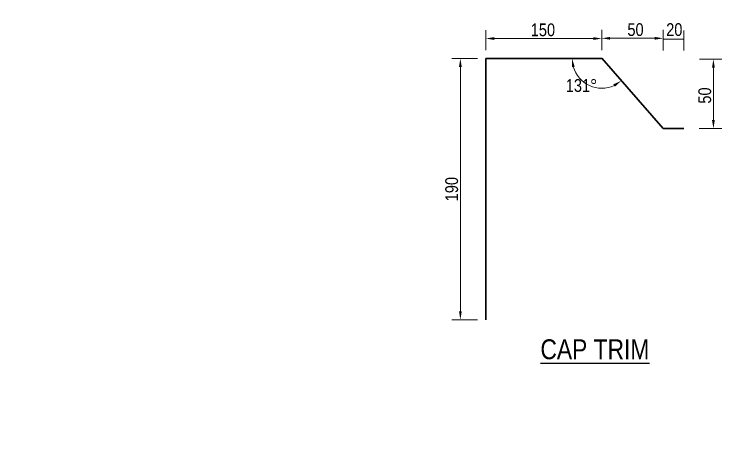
# Model space of a CAD drawing. Header units: millimetres. Extents: x 0 to 2669304, y -3314102 to 0.
# Drawn here: x 2423105.8 to 2423189.9, y -3103857.5 to -3103805.7 of the extents above; entities that cross this region are included whole.
import ezdxf
from ezdxf import colors
from ezdxf.entities.mleader import LeaderData, LeaderLine
from ezdxf.math import Vec2, Vec3

# ---------------------------------------------------------------- set-up
doc = ezdxf.new("R2010")
doc.units = ezdxf.units.MM
doc.header["$LTSCALE"] = 0.4
doc.header["$MEASUREMENT"] = 0
doc.header["$PDMODE"] = 34
for name, color, linetype, lineweight in [('1NSDIM0', 7, 'Continuous', 9), ('Layer6', 140, 'Continuous', 30), ('Text Small', 7, 'Continuous', 0)]:
    doc.layers.add(name, color=color, linetype=linetype, lineweight=lineweight)
doc.layers.add('TAXT', color=7, linetype='Continuous')
doc.styles.get("Standard").update_dxf_attribs({"font": 'ARIALN.TTF'})
doc.styles.add('style2', font='ARIALN.TTF')
doc.dimstyles.new('shahid', dxfattribs={"dimtxt": 37.0005, "dimasz": 20, "dimexe": 8, "dimexo": 10, "dimgap": 5, "dimtad": 3, "dimdec": 0, "dimrnd": 1, "dimzin": 0, "dimdsep": 46, "dimtxsty": 'style2', "dimcen": 0.09, "dimclrt": 1, "dimadec": 0, "dimazin": 0, "dimtfac": 1, "dimtdec": 0, "dimtix": 1, "dimtmove": 1, "dimatfit": 3, "dimfxl": 0, "dimtolj": 1, "dimtzin": 0, "dimlwd": 5, "dimlwe": 5, "dimarcsym": 0})

# ---------------------------------------------------------------- blocks, each defined once
blk = doc.blocks.new('*D918')
at = {"layer": '1NSDIM0', "color": 0, "lineweight": 5}
for p, q in [((2423161.339, -3103809.859), (2423161.339, -3103807.504)), ((2423174.981, -3103809.859), (2423174.981, -3103807.504)), ((2423173.981, -3103808.504), (2423162.339, -3103808.504))]:
    blk.add_line(p, q, dxfattribs=at)
at = {"layer": '1NSDIM0', "color": 0}
for points in [[(2423162.339, -3103808.338), (2423162.339, -3103808.671), (2423161.339, -3103808.504)], [(2423173.981, -3103808.338), (2423173.981, -3103808.671), (2423174.981, -3103808.504)]]:
    blk.add_solid(points, dxfattribs=at)
at = {"layer": 'Defpoints', "color": 0}
for p in [(2423161.339, -3103808.504), (2423161.339, -3103810.859), (2423174.981, -3103810.859)]:
    blk.add_point(p, dxfattribs=at)
at = {"layer": '1NSDIM0', "color": 1, "insert": (2423168.06, -3103807.489), "char_height": 1.5, "attachment_point": 5, "style": 'style2'}
blk.add_mtext('\\A1;150', dxfattribs=at)
blk = doc.blocks.new('*D919')
at = {"layer": '1NSDIM0', "color": 0, "lineweight": 5}
for p, q in [((2423160.339, -3103810.859), (2423157.339, -3103810.859)), ((2423158.339, -3103811.859), (2423158.339, -3103840.609)), ((2423160.339, -3103841.609), (2423157.339, -3103841.609))]:
    blk.add_line(p, q, dxfattribs=at)
at = {"layer": '1NSDIM0', "color": 0}
for points in [[(2423158.173, -3103811.859), (2423158.506, -3103811.859), (2423158.339, -3103810.859)], [(2423158.173, -3103840.609), (2423158.506, -3103840.609), (2423158.339, -3103841.609)]]:
    blk.add_solid(points, dxfattribs=at)
at = {"layer": 'Defpoints', "color": 0}
for p in [(2423161.339, -3103810.859), (2423158.339, -3103841.609), (2423161.339, -3103841.609)]:
    blk.add_point(p, dxfattribs=at)
at = {"layer": '1NSDIM0', "color": 1, "insert": (2423157.323, -3103826.234), "char_height": 1.5, "attachment_point": 5, "rotation": 90, "style": 'style2'}
blk.add_mtext('\\A1;190', dxfattribs=at)
blk = doc.blocks.new('*D920')
at = {"layer": '1NSDIM0', "color": 0, "lineweight": 5}
blk.add_arc((2423174.989, -3103810.859), 3.492, 196.4621, 294.69294, dxfattribs=at)
at = {"layer": '1NSDIM0', "color": 0}
for points in [[(2423171.475, -3103811.872), (2423171.805, -3103811.825), (2423171.497, -3103810.859)], [(2423176.357, -3103813.892), (2423176.539, -3103814.172), (2423177.287, -3103813.488)]]:
    blk.add_solid(points, dxfattribs=at)
at = {"layer": 'Defpoints', "color": 0}
for p in [(2423170.434, -3103810.859), (2423174.981, -3103810.85), (2423174.981, -3103810.859), (2423177.393, -3103813.609), (2423174.833, -3103814.348)]:
    blk.add_point(p, dxfattribs=at)
at = {"layer": '1NSDIM0', "color": 1, "insert": (2423172.604, -3103814.047), "char_height": 1.5, "attachment_point": 5, "style": 'style2'}
blk.add_mtext('\\A1;131°', dxfattribs=at)
blk = doc.blocks.new('*D921')
at = {"layer": '1NSDIM0', "color": 0, "lineweight": 5}
for p, q in [((2423186.483, -3103810.92), (2423189.142, -3103810.92)), ((2423188.142, -3103811.92), (2423188.142, -3103818.109)), ((2423186.466, -3103819.109), (2423189.142, -3103819.109))]:
    blk.add_line(p, q, dxfattribs=at)
at = {"layer": '1NSDIM0', "color": 0}
for points in [[(2423187.975, -3103811.92), (2423188.309, -3103811.92), (2423188.142, -3103810.92)], [(2423187.975, -3103818.109), (2423188.309, -3103818.109), (2423188.142, -3103819.109)]]:
    blk.add_solid(points, dxfattribs=at)
at = {"layer": 'Defpoints', "color": 0}
for p in [(2423185.483, -3103810.92), (2423185.466, -3103819.109), (2423188.142, -3103819.109)]:
    blk.add_point(p, dxfattribs=at)
at = {"layer": '1NSDIM0', "color": 1, "insert": (2423187.126, -3103815.213), "char_height": 1.5, "attachment_point": 5, "rotation": 90, "style": 'style2'}
blk.add_mtext('\\A1;50', dxfattribs=at)
blk = doc.blocks.new('*D922')
at = {"layer": '1NSDIM0', "color": 0, "lineweight": 5}
for p, q in [((2423174.981, -3103809.831), (2423174.981, -3103807.477)), ((2423182.216, -3103809.831), (2423182.216, -3103807.477)), ((2423181.216, -3103808.477), (2423175.981, -3103808.477))]:
    blk.add_line(p, q, dxfattribs=at)
at = {"layer": '1NSDIM0', "color": 0}
for points in [[(2423175.981, -3103808.31), (2423175.981, -3103808.643), (2423174.981, -3103808.477)], [(2423181.216, -3103808.31), (2423181.216, -3103808.643), (2423182.216, -3103808.477)]]:
    blk.add_solid(points, dxfattribs=at)
at = {"layer": 'Defpoints', "color": 0}
for p in [(2423174.981, -3103808.477), (2423174.981, -3103810.831), (2423182.216, -3103810.831)]:
    blk.add_point(p, dxfattribs=at)
at = {"layer": '1NSDIM0', "color": 1, "insert": (2423178.967, -3103807.461), "char_height": 1.5, "attachment_point": 5, "style": 'style2'}
blk.add_mtext('\\A1;50', dxfattribs=at)
blk = doc.blocks.new('*D923')
at = {"layer": '1NSDIM0', "color": 0, "lineweight": 5}
for p, q in [((2423182.216, -3103809.92), (2423182.216, -3103807.566)), ((2423184.654, -3103809.92), (2423184.654, -3103807.566)), ((2423184.654, -3103808.566), (2423182.216, -3103808.566))]:
    blk.add_line(p, q, dxfattribs=at)
at = {"layer": 'Defpoints', "color": 0}
for p in [(2423182.216, -3103808.566), (2423182.216, -3103810.92), (2423184.654, -3103810.92)]:
    blk.add_point(p, dxfattribs=at)
at = {"layer": '1NSDIM0', "color": 1, "insert": (2423183.533, -3103807.461), "char_height": 1.5, "attachment_point": 5, "style": 'style2'}
blk.add_mtext('\\A1;20', dxfattribs=at)

msp = doc.modelspace()

# ---------------------------------------------------------------- linework, layer by layer
at = {"layer": 'Layer6', "ltscale": 3}
for p, q in [((2423161.3392, -3103841.6088), (2423161.3392, -3103810.8588)), ((2423161.3392, -3103810.8588), (2423174.9808, -3103810.8588)), ((2423174.9808, -3103810.8309), (2423182.2161, -3103819.1088)), ((2423182.2161, -3103819.1088), (2423184.6536, -3103819.1088))]:
    msp.add_line(p, q, dxfattribs=at)

# ---------------------------------------------------------------- texts
at = {"layer": 'TAXT', "ltscale": 3}
msp.add_text('%%UCAP TRIM', height=2.34375, dxfattribs=at).set_placement((2423167.7702, -3103846.2551))

# ---------------------------------------------------------------- dimensions: what is measured, and where the dimension line sits
at = {"layer": '1NSDIM0'}
for base, p1, p2, text, picture, middle in [((2423161.3392, -3103808.5045), (2423174.9808, -3103810.8588), (2423161.3392, -3103810.8588), '150', '*D918', (2423168.0596, -3103808.5052)), ((2423174.9808, -3103808.4766), (2423182.2161, -3103810.8309), (2423174.9808, -3103810.8309), '50', '*D922', (2423178.9675, -3103808.4773)), ((2423182.2161, -3103808.566), (2423184.6536, -3103810.9203), (2423182.2161, -3103810.9203), '20', '*D923', (2423183.5329, -3103808.4766))]:
    dim = msp.add_linear_dim(base=base, p1=p1, p2=p2, text=text, dimstyle='shahid', override={"dimtxt": 1.5, "dimasz": 1, "dimexe": 1, "dimexo": 1, "dimgap": 0.25}, dxfattribs=at)
    dim.commit()
    dim.dimension.update_dxf_attribs({"geometry": picture, "text_midpoint": middle, "dimtype": 160})
for base, p1, p2, text, picture, middle in [((2423158.3392, -3103841.6088), (2423161.3392, -3103810.8588), (2423161.3392, -3103841.6088), '190', '*D919', (2423158.3392, -3103826.2338)), ((2423188.142, -3103819.1088), (2423185.4831, -3103810.9203), (2423185.4661, -3103819.1088), '50', '*D921', (2423188.142, -3103815.213))]:
    dim = msp.add_linear_dim(base=base, p1=p1, p2=p2, angle=90, text=text, dimstyle='shahid', override={"dimtxt": 1.5, "dimasz": 1, "dimexe": 1, "dimexo": 1, "dimgap": 0.25}, dxfattribs=at)
    dim.commit()
    dim.dimension.update_dxf_attribs({"geometry": picture, "text_midpoint": middle, "dimtype": 160})
dim = msp.add_angular_dim_2l(base=(2423174.8328, -3103814.3478), line1=((2423174.9808, -3103810.8495), (2423177.3926, -3103813.6088)), line2=((2423170.4336, -3103810.8588), (2423174.9808, -3103810.8588)), dimstyle='shahid', override={"dimtxt": 1.5, "dimasz": 1, "dimexe": 1, "dimexo": 1, "dimgap": 0.25}, dxfattribs=at)
dim.commit()
dim.dimension.update_dxf_attribs({"geometry": '*D920', "text_midpoint": (2423171.4203, -3103815.6295), "dimtype": 162})

# ---------------------------------------------------------------- leaders
at = {"layer": 'Text Small'}
ml = msp.add_multileader_mtext('Standard', dxfattribs=at)
ml.set_content('OPENING     \\P2134mmx 2134mm', color=256)
ml.set_leader_properties(color=235)
ml.build(insert=Vec2(0, 0))
ml.multileader.update_dxf_attribs({"dogleg_length": 144.6835, "arrow_head_size": 90})
ctx = ml.context
ctx.base_point, ctx.char_height, ctx.arrow_head_size, ctx.landing_gap_size, ctx.plane_origin = Vec3(2454691.1281, -3115241.5036), 200, 90, 50, Vec3(2463634.037, -3111925.6113)
ctx.text_align_type = 1
notes = []
notes.append((ctx, [(0, (0, 0, 0), (0, 0), (1, 0), 1, [])]))
ctx.mtext.insert, ctx.mtext.width, ctx.mtext.alignment, ctx.mtext.flow_direction = Vec3(2455711.1144, -3115139.7983), 3559.700472, 2, 5
ml = msp.add_multileader_mtext('Standard', dxfattribs=at)
ml.set_content('PORTAL BEAM-02', color=256)
ml.set_leader_properties(color=235)
ml.build(insert=Vec2(0, 0))
ml.multileader.update_dxf_attribs({"dogleg_length": 90, "arrow_head_size": 30})
ctx = ml.context
ctx.base_point, ctx.char_height, ctx.arrow_head_size, ctx.landing_gap_size, ctx.plane_origin = Vec3(2448702.5428, -3105280.1074), 50, 30, 25, Vec3(2448368.9987, -3102187.3439)
notes.append((ctx, [(0, (0, 0, 0), (0, 0), (1, 0), 1, [])]))
ctx.mtext.insert, ctx.mtext.line_spacing_factor, ctx.mtext.flow_direction = Vec3(2448727.5428, -3105254.681), 0.75, 5
for ctx, leaders in notes:
    for number, flags, end, landing, length, lines in leaders:
        leader = LeaderData()
        leader.index, (leader.has_last_leader_line, leader.has_dogleg_vector, leader.attachment_direction) = number, flags
        leader.last_leader_point, leader.dogleg_vector, leader.dogleg_length = Vec3(end), Vec3(landing), length
        for number, points, colour, breaks in lines:
            line = LeaderLine()
            line.index, line.vertices, line.color, line.breaks = number, Vec3.list(points), colors.encode_raw_color(colour), breaks
            leader.lines.append(line)
        ctx.leaders.append(leader)

doc.saveas('drawing.dxf')
